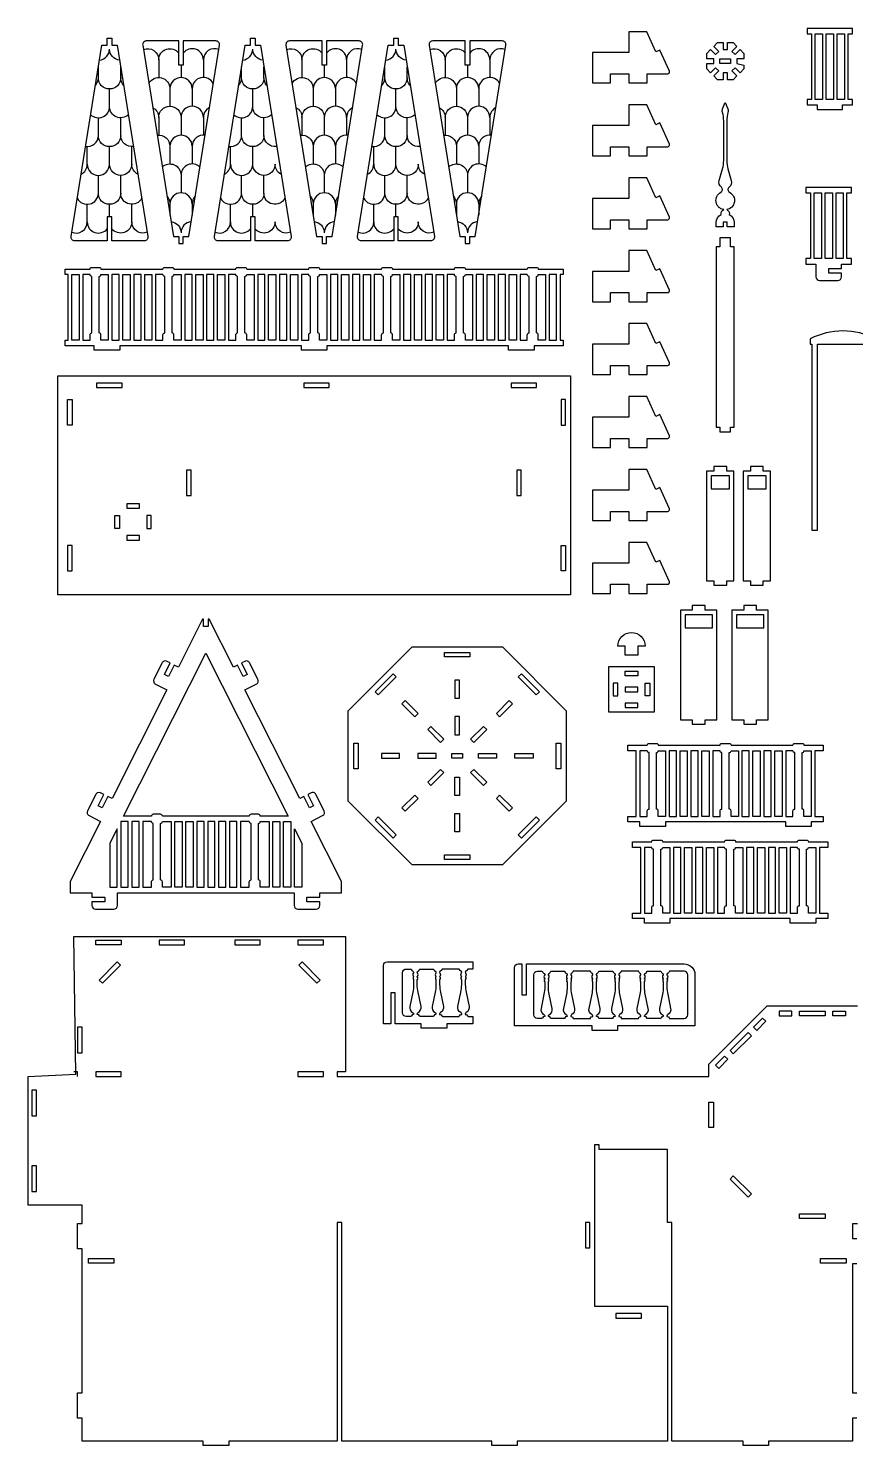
# Model space of a CAD drawing. Extents: x 17 to 190, y -51 to 100.
# Drawn here: x 18.6 to 64, y 22.4 to 100.2 of the extents above; entities that cross this region are included whole.
import ezdxf

# ---------------------------------------------------------------- set-up
doc = ezdxf.new("R2010")
doc.units = 0
doc.header["$MEASUREMENT"] = 0
doc.layers.add('LAYER1', color=18, linetype='CONTINUOUS')

msp = doc.modelspace()

# ---------------------------------------------------------------- linework, layer by layer
at = {"layer": 'LAYER1'}
for points in [[(22.644, 99.263), (22.942, 99.263), (22.942, 99.649), (23.192, 99.649), (23.192, 99.263), (23.491, 99.263), (25.173, 88.769, -0.464243), (24.976, 88.535), (23.192, 88.535), (23.192, 89.858), (22.942, 89.858), (22.942, 88.535), (21.159, 88.535, -0.464243), (20.961, 88.769)], [(30.505, 99.263), (30.804, 99.263), (30.804, 99.649), (31.054, 99.649), (31.054, 99.263), (31.352, 99.263), (33.034, 88.769, -0.464243), (32.837, 88.535), (31.054, 88.535), (31.054, 89.858), (30.804, 89.858), (30.804, 88.535), (29.02, 88.535, -0.464243), (28.823, 88.769)], [(38.366, 99.263), (38.665, 99.263), (38.665, 99.649), (38.915, 99.649), (38.915, 99.263), (39.213, 99.263), (40.896, 88.769, -0.464243), (40.699, 88.535), (38.915, 88.535), (38.915, 89.858), (38.665, 89.858), (38.665, 88.535), (36.881, 88.535, -0.464243), (36.684, 88.769)], [(49.571, 98.86), (49.571, 97.192), (50.571, 97.192), (50.571, 97.692), (51.571, 97.692), (51.571, 97.192), (52.571, 97.192), (52.571, 97.692), (53.705, 97.692, 0.543691), (53.796, 97.833), (53.273, 99.001), (53.045, 98.899), (52.554, 99.994), (51.571, 99.994), (51.571, 98.86)], [(26.57, 88.769), (26.868, 88.769), (26.868, 88.383), (27.118, 88.383), (27.118, 88.769), (27.417, 88.769), (29.099, 99.263, 0.464243), (28.902, 99.497), (27.118, 99.497), (27.118, 98.174), (26.868, 98.174), (26.868, 99.497), (25.085, 99.497, 0.464243), (24.887, 99.263)], [(34.431, 88.769), (34.73, 88.769), (34.73, 88.383), (34.98, 88.383), (34.98, 88.769), (35.278, 88.769), (36.96, 99.263, 0.464243), (36.763, 99.497), (34.98, 99.497), (34.98, 98.174), (34.73, 98.174), (34.73, 99.497), (32.946, 99.497, 0.464243), (32.749, 99.263)], [(42.293, 88.769), (42.591, 88.769), (42.591, 88.383), (42.841, 88.383), (42.841, 88.769), (43.139, 88.769), (44.822, 99.263, 0.464243), (44.625, 99.497), (42.841, 99.497), (42.841, 98.174), (42.591, 98.174), (42.591, 99.497), (40.807, 99.497, 0.464243), (40.61, 99.263)], [(49.571, 94.86), (49.571, 93.192), (50.571, 93.192), (50.571, 93.692), (51.571, 93.692), (51.571, 93.192), (52.571, 93.192), (52.571, 93.692), (53.705, 93.692, 0.543691), (53.796, 93.833), (53.273, 95.001), (53.045, 94.899), (52.554, 95.994), (51.571, 95.994), (51.571, 94.86)], [(57.095, 91.197, -0.718799), (56.941, 90.246, -0.374013), (57.081, 89.98, -0.284044), (57.355, 89.536), (57.355, 89.303), (56.962, 89.303), (56.962, 89.553), (56.755, 89.553), (56.755, 89.303), (56.362, 89.303), (56.362, 89.536, -0.284044), (56.636, 89.98, -0.374013), (56.776, 90.246, -0.718799), (56.621, 91.197, 0.544401), (56.646, 91.474, -0.306065), (56.527, 91.842), (56.711, 92.485, 0.070039), (56.776, 92.942), (56.776, 95.112, 0.071071), (56.709, 95.576, -0.166187), (56.718, 95.772), (56.858, 96.128), (56.999, 95.772, -0.166187), (57.008, 95.576, 0.071071), (56.941, 95.112), (56.941, 92.942, 0.070039), (57.006, 92.485), (57.19, 91.842, -0.306065), (57.071, 91.474, 0.544401)], [(49.571, 90.86), (49.571, 89.192), (50.571, 89.192), (50.571, 89.692), (51.571, 89.692), (51.571, 89.192), (52.571, 89.192), (52.571, 89.692), (53.705, 89.692, 0.543691), (53.796, 89.833), (53.273, 91.001), (53.045, 90.899), (52.554, 91.994), (51.571, 91.994), (51.571, 90.86)], [(61.84, 86.562, 0.414214), (62.04, 86.362), (63.04, 86.362, 0.414214), (63.24, 86.562), (63.24, 86.762), (62.54, 86.762), (62.54, 87.012), (63.24, 87.012), (63.24, 87.262), (63.79, 87.262), (63.79, 87.562), (63.54, 87.562), (63.54, 91.162), (63.79, 91.162), (63.79, 91.462), (61.29, 91.462), (61.29, 91.162), (61.54, 91.162), (61.54, 87.562), (61.29, 87.562), (61.29, 87.262), (61.84, 87.262)], [(49.571, 86.86), (49.571, 85.192), (50.571, 85.192), (50.571, 85.692), (51.571, 85.692), (51.571, 85.192), (52.571, 85.192), (52.571, 85.692), (53.705, 85.692, 0.543691), (53.796, 85.833), (53.273, 87.001), (53.045, 86.899), (52.554, 87.994), (51.571, 87.994), (51.571, 86.86)], [(47.97, 82.779), (46.37, 82.779), (46.37, 82.529), (44.97, 82.529), (44.97, 82.779), (34.998, 82.779), (34.998, 82.529), (33.598, 82.529), (33.598, 82.779), (23.626, 82.779), (23.626, 82.529), (22.226, 82.529), (22.226, 82.779), (20.626, 82.779), (20.626, 83.079), (20.798, 83.079), (20.798, 86.679), (20.626, 86.679), (20.626, 86.979), (21.998, 86.979, -0.414214), (22.098, 87.079), (22.498, 87.079, -0.414214), (22.598, 86.979), (25.998, 86.979, -0.414214), (26.098, 87.079), (26.498, 87.079, -0.414214), (26.598, 86.979), (29.998, 86.979, -0.414214), (30.098, 87.079), (30.498, 87.079, -0.414214), (30.598, 86.979), (33.998, 86.979, -0.414214), (34.098, 87.079), (34.498, 87.079, -0.414214), (34.598, 86.979), (37.998, 86.979, -0.414214), (38.098, 87.079), (38.498, 87.079, -0.414214), (38.598, 86.979), (41.998, 86.979, -0.414214), (42.098, 87.079), (42.498, 87.079, -0.414214), (42.598, 86.979), (45.998, 86.979, -0.414214), (46.098, 87.079), (46.498, 87.079, -0.414214), (46.598, 86.979), (47.97, 86.979), (47.97, 86.679), (47.798, 86.679), (47.798, 83.079), (47.97, 83.079)], [(22.098, 83.479), (22.098, 86.579, -0.414214), (21.998, 86.679), (21.598, 86.679), (21.598, 83.079), (21.998, 83.079), (21.998, 83.379, -0.414214)], [(22.498, 83.479), (22.498, 86.579, 0.414214), (22.598, 86.679), (22.998, 86.679), (22.998, 83.079), (22.598, 83.079), (22.598, 83.379, 0.414214)], [(25.998, 83.079), (25.998, 83.379, -0.414214), (26.098, 83.479), (26.098, 86.579, -0.414214), (25.998, 86.679), (25.598, 86.679), (25.598, 83.079)], [(26.598, 83.079), (26.598, 83.379, 0.414214), (26.498, 83.479), (26.498, 86.579, 0.414214), (26.598, 86.679), (26.998, 86.679), (26.998, 83.079)], [(30.098, 83.479), (30.098, 86.579, -0.414214), (29.998, 86.679), (29.598, 86.679), (29.598, 83.079), (29.998, 83.079), (29.998, 83.379, -0.414214)], [(30.498, 83.479), (30.498, 86.579, 0.414214), (30.598, 86.679), (30.998, 86.679), (30.998, 83.079), (30.598, 83.079), (30.598, 83.379, 0.414214)], [(33.998, 83.079), (33.998, 83.379, -0.414214), (34.098, 83.479), (34.098, 86.579, -0.414214), (33.998, 86.679), (33.598, 86.679), (33.598, 83.079)], [(34.598, 83.079), (34.598, 83.379, 0.414214), (34.498, 83.479), (34.498, 86.579, 0.414214), (34.598, 86.679), (34.998, 86.679), (34.998, 83.079)], [(38.098, 83.479), (38.098, 86.579, -0.414214), (37.998, 86.679), (37.598, 86.679), (37.598, 83.079), (37.998, 83.079), (37.998, 83.379, -0.414214)], [(38.598, 83.079), (38.598, 83.379, 0.414214), (38.498, 83.479), (38.498, 86.579, 0.414214), (38.598, 86.679), (38.998, 86.679), (38.998, 83.079)], [(42.098, 83.479), (42.098, 86.579, -0.414214), (41.998, 86.679), (41.598, 86.679), (41.598, 83.079), (41.998, 83.079), (41.998, 83.379, -0.414214)], [(42.598, 83.079), (42.598, 83.379, 0.414214), (42.498, 83.479), (42.498, 86.579, 0.414214), (42.598, 86.679), (42.998, 86.679), (42.998, 83.079)], [(46.098, 83.479), (46.098, 86.579, -0.414214), (45.998, 86.679), (45.598, 86.679), (45.598, 83.079), (45.998, 83.079), (45.998, 83.379, -0.414214)], [(46.598, 83.079), (46.598, 83.379, 0.414214), (46.498, 83.479), (46.498, 86.579, 0.414214), (46.598, 86.679), (46.998, 86.679), (46.998, 83.079)], [(49.571, 82.86), (49.571, 81.192), (50.571, 81.192), (50.571, 81.692), (51.571, 81.692), (51.571, 81.192), (52.571, 81.192), (52.571, 81.692), (53.705, 81.692, 0.543691), (53.796, 81.833), (53.273, 83.001), (53.045, 82.899), (52.554, 83.994), (51.571, 83.994), (51.571, 82.86)], [(61.919, 72.66), (61.919, 82.86), (64.719, 82.86), (64.719, 72.66), (65.019, 72.66), (65.019, 82.86), (65.119, 82.86), (65.119, 83.16, 0.238913), (61.519, 83.16), (61.519, 82.86), (61.619, 82.86), (61.619, 72.66)], [(49.571, 78.86), (49.571, 77.192), (50.571, 77.192), (50.571, 77.692), (51.571, 77.692), (51.571, 77.192), (52.571, 77.192), (52.571, 77.692), (53.705, 77.692, 0.543691), (53.796, 77.833), (53.273, 79.001), (53.045, 78.899), (52.554, 79.994), (51.571, 79.994), (51.571, 78.86)], [(49.571, 74.86), (49.571, 73.192), (50.571, 73.192), (50.571, 73.692), (51.571, 73.692), (51.571, 73.192), (52.571, 73.192), (52.571, 73.692), (53.705, 73.692, 0.543691), (53.796, 73.833), (53.273, 75.001), (53.045, 74.899), (52.554, 75.994), (51.571, 75.994), (51.571, 74.86)], [(49.571, 70.86), (49.571, 69.192), (50.571, 69.192), (50.571, 69.692), (51.571, 69.692), (51.571, 69.192), (52.571, 69.192), (52.571, 69.692), (53.705, 69.692, 0.543691), (53.796, 69.833), (53.273, 71.001), (53.045, 70.899), (52.554, 71.994), (51.571, 71.994), (51.571, 70.86)], [(34.405, 51.876, 0.414214), (34.605, 52.076), (34.605, 52.276), (33.905, 52.276), (33.905, 52.526), (34.605, 52.526), (34.605, 52.776), (35.805, 52.776), (35.805, 53.38), (34.136, 56.685), (34.761, 57.001, 0.414214), (34.849, 57.269), (34.399, 58.162, 0.414214), (34.13, 58.251), (33.952, 58.16), (34.267, 57.535), (34.044, 57.423), (33.728, 58.048), (33.505, 57.935), (30.494, 63.901), (31.119, 64.216, 0.414214), (31.207, 64.485), (30.756, 65.378, 0.414214), (30.488, 65.466), (30.309, 65.376), (30.625, 64.751), (30.401, 64.638), (30.086, 65.263), (29.863, 65.151), (28.537, 67.776), (28.48, 67.776), (28.48, 67.376), (28.23, 67.376), (28.23, 67.776), (28.172, 67.776), (26.847, 65.151), (26.623, 65.263), (26.308, 64.638), (26.085, 64.751), (26.4, 65.376), (26.222, 65.466, 0.414214), (25.953, 65.378), (25.502, 64.485, 0.414214), (25.591, 64.216), (26.216, 63.901), (23.204, 57.935), (22.981, 58.048), (22.666, 57.423), (22.442, 57.535), (22.758, 58.16), (22.579, 58.251, 0.414214), (22.311, 58.162), (21.86, 57.269, 0.414214), (21.948, 57.001), (22.573, 56.685), (20.905, 53.38), (20.905, 52.776), (22.105, 52.776), (22.105, 52.526), (22.805, 52.526), (22.805, 52.276), (22.105, 52.276), (22.105, 52.076, 0.414214), (22.305, 51.876), (23.305, 51.876, 0.414214), (23.505, 52.076), (23.505, 52.776), (33.205, 52.776), (33.205, 52.076, 0.414214), (33.405, 51.876)], [(52.466, 66.301), (52.066, 66.301), (52.066, 65.801), (51.366, 65.801), (51.366, 66.301), (50.966, 66.301, -0.414214), (51.716, 67.051, -0.414214)], [(31.338, 56.976, 0.414214), (31.238, 57.076), (30.838, 57.076, 0.414214), (30.738, 56.976), (25.971, 56.976, 0.414214), (25.871, 57.076), (25.471, 57.076, 0.414214), (25.371, 56.976), (23.84, 56.976), (28.355, 65.919), (32.869, 56.976)], [(53.579, 56.413), (52.179, 56.413), (52.179, 56.663), (51.517, 56.663), (51.517, 56.963), (51.979, 56.963), (51.979, 60.563), (51.517, 60.563), (51.517, 60.863), (52.579, 60.863, -0.414214), (52.679, 60.963), (53.079, 60.963, -0.414214), (53.179, 60.863), (56.579, 60.863, -0.414214), (56.679, 60.963), (57.079, 60.963, -0.414214), (57.179, 60.863), (60.579, 60.863, -0.414214), (60.679, 60.963), (61.079, 60.963, -0.414214), (61.179, 60.863), (62.24, 60.863), (62.24, 60.563), (61.779, 60.563), (61.779, 56.963), (62.24, 56.963), (62.24, 56.663), (61.579, 56.663), (61.579, 56.413), (60.179, 56.413), (60.179, 56.663), (53.579, 56.663)], [(52.679, 57.363), (52.679, 60.463, -0.414214), (52.579, 60.563), (52.179, 60.563), (52.179, 56.963), (52.579, 56.963), (52.579, 57.263, -0.414214)], [(53.079, 57.363), (53.079, 60.463, 0.414214), (53.179, 60.563), (53.579, 60.563), (53.579, 56.963), (53.179, 56.963), (53.179, 57.263, 0.414214)], [(56.579, 56.963), (56.579, 57.263, -0.414214), (56.679, 57.363), (56.679, 60.463, -0.414214), (56.579, 60.563), (56.179, 60.563), (56.179, 56.963)], [(57.179, 56.963), (57.179, 57.263, 0.414214), (57.079, 57.363), (57.079, 60.463, 0.414214), (57.179, 60.563), (57.579, 60.563), (57.579, 56.963)], [(60.679, 57.363), (60.679, 60.463, -0.414214), (60.579, 60.563), (60.179, 60.563), (60.179, 56.963), (60.579, 56.963), (60.579, 57.263, -0.414214)], [(61.179, 56.963), (61.179, 57.263, 0.414214), (61.079, 57.363), (61.079, 60.463, 0.414214), (61.179, 60.563), (61.579, 60.563), (61.579, 56.963)], [(24.887, 53.076), (25.371, 53.076), (25.371, 53.376, -0.414214), (25.471, 53.476), (25.471, 56.576, -0.414214), (25.371, 56.676), (24.887, 56.676)], [(26.455, 53.076), (25.971, 53.076), (25.971, 53.376, 0.414214), (25.871, 53.476), (25.871, 56.576, 0.414214), (25.971, 56.676), (26.455, 56.676)], [(30.255, 53.076), (30.738, 53.076), (30.738, 53.376, -0.414214), (30.838, 53.476), (30.838, 56.576, -0.414214), (30.738, 56.676), (30.255, 56.676)], [(31.822, 53.076), (31.338, 53.076), (31.338, 53.376, 0.414214), (31.238, 53.476), (31.238, 56.576, 0.414214), (31.338, 56.676), (31.822, 56.676)], [(53.827, 51.109), (52.427, 51.109), (52.427, 51.359), (51.765, 51.359), (51.765, 51.659), (52.227, 51.659), (52.227, 55.259), (51.765, 55.259), (51.765, 55.559), (52.827, 55.559, -0.414214), (52.927, 55.659), (53.327, 55.659, -0.414214), (53.427, 55.559), (56.827, 55.559, -0.414214), (56.927, 55.659), (57.327, 55.659, -0.414214), (57.427, 55.559), (60.827, 55.559, -0.414214), (60.927, 55.659), (61.327, 55.659, -0.414214), (61.427, 55.559), (62.488, 55.559), (62.488, 55.259), (62.027, 55.259), (62.027, 51.659), (62.488, 51.659), (62.488, 51.359), (61.827, 51.359), (61.827, 51.109), (60.427, 51.109), (60.427, 51.359), (53.827, 51.359)], [(52.927, 52.059), (52.927, 55.159, -0.414214), (52.827, 55.259), (52.427, 55.259), (52.427, 51.659), (52.827, 51.659), (52.827, 51.959, -0.414214)], [(53.327, 52.059), (53.327, 55.159, 0.414214), (53.427, 55.259), (53.827, 55.259), (53.827, 51.659), (53.427, 51.659), (53.427, 51.959, 0.414214)], [(56.827, 51.659), (56.827, 51.959, -0.414214), (56.927, 52.059), (56.927, 55.159, -0.414214), (56.827, 55.259), (56.427, 55.259), (56.427, 51.659)], [(57.427, 51.659), (57.427, 51.959, 0.414214), (57.327, 52.059), (57.327, 55.159, 0.414214), (57.427, 55.259), (57.827, 55.259), (57.827, 51.659)], [(60.927, 52.059), (60.927, 55.159, -0.414214), (60.827, 55.259), (60.427, 55.259), (60.427, 51.659), (60.827, 51.659), (60.827, 51.959, -0.414214)], [(61.427, 51.659), (61.427, 51.959, 0.414214), (61.327, 52.059), (61.327, 55.159, 0.414214), (61.427, 55.259), (61.827, 55.259), (61.827, 51.659)], [(43.002, 45.588), (41.577, 45.588), (41.577, 45.338), (40.177, 45.338), (40.177, 45.588), (38.752, 45.588), (38.752, 47.288), (38.502, 47.288), (38.502, 45.588), (38.102, 45.588), (38.102, 48.788, -0.414214), (38.302, 48.988), (38.502, 48.988), (38.752, 48.988), (43.002, 48.988), (43.002, 48.588), (42.755, 48.588, 0.352171), (42.716, 48.556, -0.244569), (42.656, 48.486, 0.294683), (42.595, 48.396, 0.187098), (42.6, 48.383, -0.375636), (42.598, 48.171, 0.584261), (42.604, 48.154, -0.594353), (42.616, 48.118, 0.39765), (42.616, 48.104, -0.39765), (42.616, 48.074, 0.39765), (42.616, 48.06, -0.600564), (42.603, 48.023, 0.366837), (42.595, 48.013), (42.595, 47.727, 0.051698), (42.637, 47.317), (42.8, 46.539, -0.328849), (42.646, 46.202, 0.272519), (42.595, 46.115), (42.595, 46.098), (42.618, 46.098, -0.352171), (42.716, 46.019, 0.352171), (42.755, 45.988), (43.002, 45.988)], [(39.705, 46.202, -0.272519), (39.757, 46.115), (39.757, 46.098), (39.734, 46.098, 0.352171), (39.636, 46.019, -0.352171), (39.597, 45.988), (39.352, 45.988, -0.414214), (39.152, 46.188), (39.152, 48.388, -0.414214), (39.352, 48.588), (39.597, 48.588, -0.352171), (39.636, 48.556, 0.244569), (39.695, 48.486, -0.294683), (39.757, 48.396, -0.187098), (39.752, 48.383, 0.375636), (39.754, 48.171, -0.584261), (39.748, 48.154, 0.594353), (39.736, 48.118, -0.39765), (39.736, 48.104, 0.39765), (39.736, 48.074, -0.39765), (39.736, 48.06, 0.600564), (39.749, 48.023, -0.366837), (39.757, 48.013), (39.757, 47.727, -0.051698), (39.714, 47.317), (39.551, 46.539, 0.328849)], [(40.471, 48.588), (40.825, 48.588, -0.352171), (40.864, 48.556, 0.244569), (40.924, 48.486, -0.294683), (40.985, 48.396, -0.187098), (40.98, 48.383, 0.375636), (40.982, 48.171, -0.584261), (40.976, 48.154, 0.594353), (40.964, 48.118, -0.39765), (40.964, 48.104, 0.39765), (40.964, 48.074, -0.39765), (40.964, 48.06, 0.600564), (40.977, 48.023, -0.366837), (40.985, 48.013), (40.985, 47.727, -0.051698), (40.943, 47.317), (40.78, 46.539, 0.328849), (40.934, 46.202, -0.272519), (40.985, 46.115), (40.985, 46.098), (40.962, 46.098, 0.352171), (40.864, 46.019, -0.352171), (40.825, 45.988), (40.471, 45.988), (40.117, 45.988, -0.352171), (40.078, 46.019, 0.352171), (39.98, 46.098), (39.957, 46.098), (39.957, 46.115, -0.272519), (40.008, 46.202, 0.328849), (40.163, 46.539), (39.999, 47.317, -0.051698), (39.957, 47.727), (39.957, 48.013, -0.366837), (39.965, 48.023, 0.600564), (39.978, 48.06, -0.39765), (39.978, 48.074, 0.39765), (39.978, 48.104, -0.39765), (39.978, 48.118, 0.594353), (39.966, 48.154, -0.584261), (39.96, 48.171, 0.375636), (39.962, 48.383, -0.187098), (39.957, 48.396, -0.294683), (40.018, 48.486, 0.244569), (40.078, 48.556, -0.352171), (40.117, 48.588)], [(41.79, 45.988), (42.235, 45.988, 0.352171), (42.274, 46.019, -0.352171), (42.372, 46.098), (42.395, 46.098), (42.395, 46.115, 0.272519), (42.343, 46.202, -0.328849), (42.189, 46.539), (42.352, 47.317, 0.051698), (42.395, 47.727), (42.395, 48.013, 0.366837), (42.386, 48.023, -0.600564), (42.374, 48.06, 0.39765), (42.374, 48.074, -0.39765), (42.374, 48.104, 0.39765), (42.374, 48.118, -0.594353), (42.386, 48.154, 0.584261), (42.392, 48.171, -0.375636), (42.39, 48.383, 0.187098), (42.395, 48.396, 0.294683), (42.333, 48.486, -0.244569), (42.274, 48.556, 0.352171), (42.235, 48.588), (41.79, 48.588), (41.345, 48.588, 0.352171), (41.306, 48.556, -0.244569), (41.247, 48.486, 0.294683), (41.185, 48.396, 0.187098), (41.19, 48.383, -0.375636), (41.188, 48.171, 0.584261), (41.194, 48.154, -0.594353), (41.206, 48.118, 0.39765), (41.206, 48.104, -0.39765), (41.206, 48.074, 0.39765), (41.206, 48.06, -0.600564), (41.194, 48.023, 0.366837), (41.185, 48.013), (41.185, 47.727, 0.051698), (41.228, 47.317), (41.391, 46.539, -0.328849), (41.237, 46.202, 0.272519), (41.185, 46.115), (41.185, 46.098), (41.208, 46.098, -0.352171), (41.306, 46.019, 0.352171), (41.345, 45.988)], [(45.5, 48.871), (45.7, 48.871), (45.7, 47.171), (45.95, 47.171), (45.95, 48.871), (54.6, 48.871, -0.414214), (55.2, 48.271), (55.2, 45.471), (50.95, 45.471), (50.95, 45.221), (49.55, 45.221), (49.55, 45.471), (45.3, 45.471), (45.3, 48.671, -0.414214)], [(46.903, 46.086, -0.272519), (46.954, 45.998), (46.954, 45.981), (46.931, 45.981, 0.352171), (46.834, 45.903, -0.352171), (46.795, 45.871), (46.55, 45.871, -0.414214), (46.35, 46.071), (46.35, 48.271, -0.414214), (46.55, 48.471), (46.795, 48.471, -0.352171), (46.834, 48.44, 0.244569), (46.893, 48.369, -0.294683), (46.954, 48.28, -0.187098), (46.95, 48.266, 0.375636), (46.951, 48.054, -0.584261), (46.946, 48.038, 0.594353), (46.934, 48.001, -0.39765), (46.934, 47.987, 0.39765), (46.934, 47.957, -0.39765), (46.934, 47.944, 0.600564), (46.946, 47.907, -0.366837), (46.954, 47.897), (46.954, 47.611, -0.051698), (46.912, 47.201), (46.749, 46.423, 0.328849)], [(47.669, 48.471), (48.023, 48.471, -0.352171), (48.062, 48.44, 0.244569), (48.121, 48.369, -0.294683), (48.183, 48.28, -0.187098), (48.178, 48.266, 0.375636), (48.18, 48.054, -0.584261), (48.174, 48.038, 0.594353), (48.162, 48.001, -0.39765), (48.162, 47.987, 0.39765), (48.162, 47.957, -0.39765), (48.162, 47.944, 0.600564), (48.174, 47.907, -0.366837), (48.183, 47.897), (48.183, 47.611, -0.051698), (48.14, 47.201), (47.977, 46.423, 0.328849), (48.131, 46.086, -0.272519), (48.183, 45.998), (48.183, 45.981), (48.16, 45.981, 0.352171), (48.062, 45.903, -0.352171), (48.023, 45.871), (47.669, 45.871), (47.314, 45.871, -0.352171), (47.275, 45.903, 0.352171), (47.177, 45.981), (47.154, 45.981), (47.154, 45.998, -0.272519), (47.206, 46.086, 0.328849), (47.36, 46.423), (47.197, 47.201, -0.051698), (47.154, 47.611), (47.154, 47.897, -0.366837), (47.163, 47.907, 0.600564), (47.175, 47.944, -0.39765), (47.175, 47.957, 0.39765), (47.175, 47.987, -0.39765), (47.175, 48.001, 0.594353), (47.163, 48.038, -0.584261), (47.157, 48.054, 0.375636), (47.159, 48.266, -0.187098), (47.154, 48.28, -0.294683), (47.216, 48.369, 0.244569), (47.275, 48.44, -0.352171), (47.314, 48.471)], [(48.987, 45.871), (49.433, 45.871, 0.352171), (49.472, 45.903, -0.352171), (49.569, 45.981), (49.592, 45.981), (49.592, 45.998, 0.272519), (49.541, 46.086, -0.328849), (49.387, 46.423), (49.55, 47.201, 0.051698), (49.592, 47.611), (49.592, 47.897, 0.366837), (49.584, 47.907, -0.600564), (49.572, 47.944, 0.39765), (49.572, 47.957, -0.39765), (49.572, 47.987, 0.39765), (49.572, 48.001, -0.594353), (49.584, 48.038, 0.584261), (49.589, 48.054, -0.375636), (49.587, 48.266, 0.187098), (49.592, 48.28, 0.294683), (49.531, 48.369, -0.244569), (49.472, 48.44, 0.352171), (49.433, 48.471), (48.987, 48.471), (48.542, 48.471, 0.352171), (48.503, 48.44, -0.244569), (48.444, 48.369, 0.294683), (48.383, 48.28, 0.187098), (48.387, 48.266, -0.375636), (48.386, 48.054, 0.584261), (48.391, 48.038, -0.594353), (48.403, 48.001, 0.39765), (48.403, 47.987, -0.39765), (48.403, 47.957, 0.39765), (48.403, 47.944, -0.600564), (48.391, 47.907, 0.366837), (48.383, 47.897), (48.383, 47.611, 0.051698), (48.425, 47.201), (48.588, 46.423, -0.328849), (48.434, 46.086, 0.272519), (48.383, 45.998), (48.383, 45.981), (48.406, 45.981, -0.352171), (48.503, 45.903, 0.352171), (48.542, 45.871)], [(50.306, 48.471), (50.661, 48.471, -0.352171), (50.7, 48.44, 0.244569), (50.759, 48.369, -0.294683), (50.82, 48.28, -0.187098), (50.816, 48.266, 0.375636), (50.817, 48.054, -0.584261), (50.812, 48.038, 0.594353), (50.8, 48.001, -0.39765), (50.8, 47.987, 0.39765), (50.8, 47.957, -0.39765), (50.8, 47.944, 0.600564), (50.812, 47.907, -0.366837), (50.821, 47.897), (50.821, 47.611, -0.051698), (50.778, 47.201), (50.615, 46.423, 0.328849), (50.769, 46.086, -0.272519), (50.821, 45.998), (50.821, 45.981), (50.797, 45.981, 0.352171), (50.7, 45.903, -0.352171), (50.661, 45.871), (50.306, 45.871), (49.952, 45.871, -0.352171), (49.913, 45.903, 0.352171), (49.815, 45.981), (49.792, 45.981), (49.792, 45.998, -0.272519), (49.844, 46.086, 0.328849), (49.998, 46.423), (49.835, 47.201, -0.051698), (49.792, 47.611), (49.792, 47.897, -0.366837), (49.801, 47.907, 0.600564), (49.813, 47.944, -0.39765), (49.813, 47.957, 0.39765), (49.813, 47.987, -0.39765), (49.813, 48.001, 0.594353), (49.801, 48.038, -0.584261), (49.795, 48.054, 0.375636), (49.797, 48.266, -0.187098), (49.792, 48.28, -0.294683), (49.854, 48.369, 0.244569), (49.913, 48.44, -0.352171), (49.952, 48.471)], [(51.625, 45.871), (52.07, 45.871, 0.352171), (52.109, 45.903, -0.352171), (52.207, 45.981), (52.23, 45.981), (52.23, 45.998, 0.272519), (52.179, 46.086, -0.328849), (52.025, 46.423), (52.188, 47.201, 0.051698), (52.23, 47.611), (52.23, 47.897, 0.366837), (52.222, 47.907, -0.600564), (52.209, 47.944, 0.39765), (52.209, 47.957, -0.39765), (52.209, 47.987, 0.39765), (52.209, 48.001, -0.594353), (52.221, 48.038, 0.584261), (52.227, 48.054, -0.375636), (52.225, 48.266, 0.187098), (52.23, 48.28, 0.294683), (52.169, 48.369, -0.244569), (52.109, 48.44, 0.352171), (52.07, 48.471), (51.625, 48.471), (51.18, 48.471, 0.352171), (51.141, 48.44, -0.244569), (51.082, 48.369, 0.294683), (51.021, 48.28, 0.187098), (51.025, 48.266, -0.375636), (51.024, 48.054, 0.584261), (51.029, 48.038, -0.594353), (51.041, 48.001, 0.39765), (51.041, 47.987, -0.39765), (51.041, 47.957, 0.39765), (51.041, 47.944, -0.600564), (51.029, 47.907, 0.366837), (51.021, 47.897), (51.021, 47.611, 0.051698), (51.063, 47.201), (51.226, 46.423, -0.328849), (51.072, 46.086, 0.272519), (51.021, 45.998), (51.021, 45.981), (51.044, 45.981, -0.352171), (51.141, 45.903, 0.352171), (51.18, 45.871)], [(52.944, 48.471), (53.299, 48.471, -0.352171), (53.338, 48.44, 0.244569), (53.397, 48.369, -0.294683), (53.458, 48.28, -0.187098), (53.454, 48.266, 0.375636), (53.455, 48.054, -0.584261), (53.45, 48.038, 0.594353), (53.438, 48.001, -0.39765), (53.438, 47.987, 0.39765), (53.438, 47.957, -0.39765), (53.438, 47.944, 0.600564), (53.45, 47.907, -0.366837), (53.458, 47.897), (53.458, 47.611, -0.051698), (53.416, 47.201), (53.253, 46.423, 0.328849), (53.407, 46.086, -0.272519), (53.458, 45.998), (53.458, 45.981), (53.435, 45.981, 0.352171), (53.338, 45.903, -0.352171), (53.299, 45.871), (52.944, 45.871), (52.59, 45.871, -0.352171), (52.551, 45.903, 0.352171), (52.453, 45.981), (52.43, 45.981), (52.43, 45.998, -0.272519), (52.482, 46.086, 0.328849), (52.636, 46.423), (52.473, 47.201, -0.051698), (52.43, 47.611), (52.43, 47.897, -0.366837), (52.439, 47.907, 0.600564), (52.451, 47.944, -0.39765), (52.451, 47.957, 0.39765), (52.451, 47.987, -0.39765), (52.451, 48.001, 0.594353), (52.439, 48.038, -0.584261), (52.433, 48.054, 0.375636), (52.435, 48.266, -0.187098), (52.43, 48.28, -0.294683), (52.492, 48.369, 0.244569), (52.551, 48.44, -0.352171), (52.59, 48.471)], [(54.8, 46.071), (54.8, 48.271, 0.414214), (54.6, 48.471), (53.818, 48.471, 0.352171), (53.779, 48.44, -0.244569), (53.72, 48.369, 0.294683), (53.658, 48.28, 0.187098), (53.663, 48.266, -0.375636), (53.662, 48.054, 0.584261), (53.667, 48.038, -0.594353), (53.679, 48.001, 0.39765), (53.679, 47.987, -0.39765), (53.679, 47.957, 0.39765), (53.679, 47.944, -0.600564), (53.667, 47.907, 0.366837), (53.658, 47.897), (53.658, 47.611, 0.051698), (53.701, 47.201), (53.864, 46.423, -0.328849), (53.71, 46.086, 0.272519), (53.658, 45.998), (53.658, 45.981), (53.681, 45.981, -0.352171), (53.779, 45.903, 0.352171), (53.818, 45.871), (54.6, 45.871, 0.414214)]]:
    msp.add_lwpolyline(points, format="xyb", close=True, dxfattribs=at)
for points in [[(63.301, 95.989), (63.851, 95.989), (63.851, 96.289), (63.601, 96.289), (63.601, 99.889), (63.851, 99.889), (63.851, 100.189), (61.351, 100.189), (61.351, 99.889), (61.601, 99.889), (61.601, 96.289), (61.351, 96.289), (61.351, 95.989), (61.901, 95.989), (61.901, 95.739), (63.301, 95.739)], [(61.801, 96.289), (61.801, 99.889), (62.201, 99.889), (62.201, 96.289)], [(62.401, 96.289), (62.401, 99.889), (62.801, 99.889), (62.801, 96.289)], [(63.001, 96.289), (63.001, 99.889), (63.401, 99.889), (63.401, 96.289)], [(57.887, 98.162), (57.887, 97.965), (57.676, 97.754), (57.403, 98.027), (57.226, 97.851), (57.499, 97.578), (57.288, 97.367), (56.99, 97.367), (56.99, 97.753), (56.74, 97.753), (56.74, 97.367), (56.442, 97.367), (56.231, 97.578), (56.504, 97.851), (56.327, 98.027), (56.054, 97.754), (55.843, 97.965), (55.843, 98.264), (56.229, 98.264), (56.229, 98.514), (55.843, 98.514), (55.843, 98.812), (56.054, 99.023), (56.327, 98.75), (56.504, 98.927), (56.231, 99.2), (56.442, 99.411), (56.74, 99.411), (56.74, 99.025), (56.99, 99.025), (56.99, 99.411), (57.288, 99.411), (57.499, 99.2), (57.226, 98.927), (57.403, 98.75), (57.676, 99.023), (57.887, 98.812), (57.887, 98.514), (57.501, 98.514), (57.501, 98.264)], [(56.562, 98.264), (56.562, 98.514), (57.155, 98.514), (57.155, 98.264)], [(61.74, 87.562), (61.74, 91.162), (62.14, 91.162), (62.14, 87.562)], [(62.34, 87.562), (62.34, 91.162), (62.74, 91.162), (62.74, 87.562)], [(62.94, 87.562), (62.94, 91.162), (63.34, 91.162), (63.34, 87.562)], [(57.155, 88.196), (57.155, 88.696), (56.562, 88.696), (56.562, 88.196), (56.362, 88.196), (56.362, 78.303), (56.562, 78.303), (56.562, 78.053), (57.155, 78.053), (57.155, 78.303), (57.355, 78.303), (57.355, 88.196)], [(20.998, 83.079), (20.998, 86.679), (21.398, 86.679), (21.398, 83.079)], [(23.598, 83.079), (23.598, 86.679), (23.198, 86.679), (23.198, 83.079)], [(24.198, 86.679), (24.198, 83.079), (23.798, 83.079), (23.798, 86.679)], [(24.798, 83.079), (24.798, 86.679), (24.398, 86.679), (24.398, 83.079)], [(25.398, 86.679), (25.398, 83.079), (24.998, 83.079), (24.998, 86.679)], [(27.198, 86.679), (27.198, 83.079), (27.598, 83.079), (27.598, 86.679)], [(27.798, 83.079), (27.798, 86.679), (28.198, 86.679), (28.198, 83.079)], [(28.398, 86.679), (28.398, 83.079), (28.798, 83.079), (28.798, 86.679)], [(28.998, 83.079), (28.998, 86.679), (29.398, 86.679), (29.398, 83.079)], [(31.598, 83.079), (31.598, 86.679), (31.198, 86.679), (31.198, 83.079)], [(32.198, 86.679), (32.198, 83.079), (31.798, 83.079), (31.798, 86.679)], [(32.798, 83.079), (32.798, 86.679), (32.398, 86.679), (32.398, 83.079)], [(33.398, 86.679), (33.398, 83.079), (32.998, 83.079), (32.998, 86.679)], [(35.198, 86.679), (35.198, 83.079), (35.598, 83.079), (35.598, 86.679)], [(35.798, 83.079), (35.798, 86.679), (36.198, 86.679), (36.198, 83.079)], [(36.398, 86.679), (36.398, 83.079), (36.798, 83.079), (36.798, 86.679)], [(36.998, 83.079), (36.998, 86.679), (37.398, 86.679), (37.398, 83.079)], [(39.198, 86.679), (39.198, 83.079), (39.598, 83.079), (39.598, 86.679)], [(39.798, 83.079), (39.798, 86.679), (40.198, 86.679), (40.198, 83.079)], [(40.398, 86.679), (40.398, 83.079), (40.798, 83.079), (40.798, 86.679)], [(40.998, 83.079), (40.998, 86.679), (41.398, 86.679), (41.398, 83.079)], [(43.198, 86.679), (43.198, 83.079), (43.598, 83.079), (43.598, 86.679)], [(43.798, 83.079), (43.798, 86.679), (44.198, 86.679), (44.198, 83.079)], [(44.398, 86.679), (44.398, 83.079), (44.798, 83.079), (44.798, 86.679)], [(44.998, 83.079), (44.998, 86.679), (45.398, 86.679), (45.398, 83.079)], [(47.598, 83.079), (47.598, 86.679), (47.198, 86.679), (47.198, 83.079)], [(20.235, 81.133), (48.376, 81.133), (48.376, 69.11), (20.235, 69.11)], [(22.359, 80.483), (23.759, 80.483), (23.759, 80.733), (22.359, 80.733)], [(33.73, 80.483), (35.13, 80.483), (35.13, 80.733), (33.73, 80.733)], [(45.102, 80.483), (46.502, 80.483), (46.502, 80.733), (45.102, 80.733)], [(20.759, 78.422), (20.759, 79.822), (21.009, 79.822), (21.009, 78.422)], [(48.102, 78.422), (48.102, 79.822), (47.852, 79.822), (47.852, 78.422)], [(27.541, 74.56), (27.541, 75.96), (27.291, 75.96), (27.291, 74.56)], [(45.666, 74.56), (45.666, 75.96), (45.416, 75.96), (45.416, 74.56)], [(55.839, 75.899), (55.839, 69.888), (56.239, 69.888), (56.239, 69.638), (56.939, 69.638), (56.939, 69.888), (57.339, 69.888), (57.339, 75.899), (56.939, 75.899), (56.939, 76.149), (56.239, 76.149), (56.239, 75.899)], [(56.089, 75.649), (56.089, 74.924), (57.089, 74.924), (57.089, 75.649)], [(57.849, 75.899), (57.849, 69.888), (58.249, 69.888), (58.249, 69.638), (58.949, 69.638), (58.949, 69.888), (59.349, 69.888), (59.349, 75.899), (58.949, 75.899), (58.949, 76.149), (58.249, 76.149), (58.249, 75.899)], [(58.099, 75.649), (58.099, 74.924), (59.099, 74.924), (59.099, 75.649)], [(24.009, 73.86), (24.709, 73.86), (24.709, 74.11), (24.009, 74.11)], [(23.359, 72.76), (23.359, 73.46), (23.609, 73.46), (23.609, 72.76)], [(25.359, 72.76), (25.359, 73.46), (25.109, 73.46), (25.109, 72.76)], [(24.009, 72.11), (24.709, 72.11), (24.709, 72.36), (24.009, 72.36)], [(20.759, 71.822), (20.759, 70.422), (21.009, 70.422), (21.009, 71.822)], [(48.102, 71.822), (48.102, 70.422), (47.852, 70.422), (47.852, 71.822)], [(54.403, 68.272), (54.403, 62.262), (55.053, 62.262), (55.053, 62.012), (55.753, 62.012), (55.753, 62.262), (56.403, 62.262), (56.403, 68.272), (55.753, 68.272), (55.753, 68.522), (55.053, 68.522), (55.053, 68.272)], [(57.223, 68.272), (57.223, 62.262), (57.873, 62.262), (57.873, 62.012), (58.573, 62.012), (58.573, 62.262), (59.223, 62.262), (59.223, 68.272), (58.573, 68.272), (58.573, 68.522), (57.873, 68.522), (57.873, 68.272)], [(54.653, 68.022), (54.653, 67.297), (55.303, 67.297), (55.503, 67.297), (56.153, 67.297), (56.153, 68.022), (55.503, 68.022), (55.303, 68.022)], [(57.473, 68.022), (57.473, 67.297), (58.123, 67.297), (58.323, 67.297), (58.973, 67.297), (58.973, 68.022), (58.323, 68.022), (58.123, 68.022)], [(44.627, 54.298), (39.674, 54.298), (36.171, 57.801), (36.171, 62.754), (39.674, 66.257), (44.627, 66.257), (48.13, 62.754), (48.13, 57.801)], [(41.451, 65.707), (41.451, 65.957), (42.851, 65.957), (42.851, 65.707)], [(38.806, 64.612), (38.63, 64.788), (37.64, 63.798), (37.816, 63.622)], [(46.485, 63.622), (46.662, 63.798), (45.672, 64.788), (45.495, 64.612)], [(51.366, 65.175), (52.966, 65.175), (52.966, 62.675), (50.466, 62.675), (50.466, 65.175)], [(51.366, 64.925), (52.066, 64.925), (52.066, 64.675), (51.366, 64.675)], [(42.026, 63.442), (42.276, 63.442), (42.276, 64.442), (42.026, 64.442)], [(50.716, 63.575), (50.966, 63.575), (50.966, 64.275), (50.716, 64.275)], [(51.366, 63.8), (52.066, 63.8), (52.066, 64.05), (51.366, 64.05)], [(52.466, 64.275), (52.716, 64.275), (52.716, 63.575), (52.466, 63.575)], [(39.825, 62.427), (40.001, 62.603), (39.294, 63.311), (39.117, 63.134)], [(44.477, 62.427), (44.3, 62.603), (45.007, 63.311), (45.184, 63.134)], [(52.066, 63.175), (51.366, 63.175), (51.366, 62.925), (52.066, 62.925)], [(42.026, 61.442), (42.276, 61.442), (42.276, 62.442), (42.026, 62.442)], [(41.239, 61.012), (41.416, 61.189), (40.708, 61.896), (40.532, 61.72)], [(43.063, 61.012), (42.886, 61.189), (43.593, 61.896), (43.77, 61.72)], [(36.721, 59.577), (36.471, 59.577), (36.471, 60.977), (36.721, 60.977)], [(47.58, 60.977), (47.83, 60.977), (47.83, 59.577), (47.58, 59.577)], [(38.986, 60.152), (38.986, 60.402), (37.986, 60.402), (37.986, 60.152)], [(40.986, 60.152), (40.986, 60.402), (39.986, 60.402), (39.986, 60.152)], [(41.854, 60.152), (41.854, 60.402), (42.448, 60.402), (42.448, 60.152)], [(43.315, 60.152), (43.315, 60.402), (44.315, 60.402), (44.315, 60.152)], [(45.315, 60.152), (45.315, 60.402), (46.315, 60.402), (46.315, 60.152)], [(54.179, 56.963), (54.179, 60.563), (53.779, 60.563), (53.779, 56.963)], [(54.779, 60.563), (54.779, 56.963), (54.379, 56.963), (54.379, 60.563)], [(55.379, 56.963), (55.379, 60.563), (54.979, 60.563), (54.979, 56.963)], [(55.979, 60.563), (55.979, 56.963), (55.579, 56.963), (55.579, 60.563)], [(57.779, 60.563), (57.779, 56.963), (58.179, 56.963), (58.179, 60.563)], [(58.379, 56.963), (58.379, 60.563), (58.779, 60.563), (58.779, 56.963)], [(58.979, 60.563), (58.979, 56.963), (59.379, 56.963), (59.379, 60.563)], [(59.579, 56.963), (59.579, 60.563), (59.979, 60.563), (59.979, 56.963)], [(41.416, 59.365), (41.239, 59.542), (40.532, 58.835), (40.708, 58.658)], [(42.026, 59.113), (42.276, 59.113), (42.276, 58.113), (42.026, 58.113)], [(42.886, 59.365), (43.063, 59.542), (43.77, 58.835), (43.593, 58.658)], [(40.001, 57.951), (39.825, 58.128), (39.117, 57.421), (39.294, 57.244)], [(44.3, 57.951), (44.477, 58.128), (45.184, 57.421), (45.007, 57.244)], [(37.816, 56.933), (37.64, 56.756), (38.63, 55.766), (38.806, 55.943)], [(42.026, 57.113), (42.276, 57.113), (42.276, 56.113), (42.026, 56.113)], [(46.485, 56.933), (45.495, 55.943), (45.672, 55.766), (46.662, 56.756)], [(23.087, 55.484), (23.087, 53.076), (23.487, 53.076), (23.487, 56.277)], [(24.087, 56.676), (23.687, 56.676), (23.687, 53.076), (24.087, 53.076)], [(24.687, 56.676), (24.287, 56.676), (24.287, 53.076), (24.687, 53.076)], [(26.655, 53.076), (26.655, 56.676), (27.055, 56.676), (27.055, 53.076)], [(27.255, 56.676), (27.655, 56.676), (27.655, 53.076), (27.255, 53.076)], [(28.255, 53.076), (28.255, 56.676), (27.855, 56.676), (27.855, 53.076)], [(28.455, 56.676), (28.455, 53.076), (28.855, 53.076), (28.855, 56.676)], [(29.455, 56.676), (29.055, 56.676), (29.055, 53.076), (29.455, 53.076)], [(30.055, 56.676), (29.655, 56.676), (29.655, 53.076), (30.055, 53.076)], [(32.022, 56.676), (32.422, 56.676), (32.422, 53.076), (32.022, 53.076)], [(32.622, 56.676), (33.022, 56.676), (33.022, 53.076), (32.622, 53.076)], [(33.622, 55.484), (33.622, 53.076), (33.222, 53.076), (33.222, 56.277)], [(54.427, 51.659), (54.427, 55.259), (54.027, 55.259), (54.027, 51.659)], [(55.027, 55.259), (55.027, 51.659), (54.627, 51.659), (54.627, 55.259)], [(55.627, 51.659), (55.627, 55.259), (55.227, 55.259), (55.227, 51.659)], [(56.227, 55.259), (56.227, 51.659), (55.827, 51.659), (55.827, 55.259)], [(58.027, 55.259), (58.027, 51.659), (58.427, 51.659), (58.427, 55.259)], [(58.627, 51.659), (58.627, 55.259), (59.027, 55.259), (59.027, 51.659)], [(59.227, 55.259), (59.227, 51.659), (59.627, 51.659), (59.627, 55.259)], [(59.827, 51.659), (59.827, 55.259), (60.227, 55.259), (60.227, 51.659)], [(42.851, 54.848), (42.851, 54.598), (41.451, 54.598), (41.451, 54.848)], [(23.711, 49.914), (22.311, 49.914), (22.311, 50.164), (23.711, 50.164)], [(25.783, 49.914), (27.183, 49.914), (27.183, 50.164), (25.783, 50.164)], [(29.939, 49.914), (31.339, 49.914), (31.339, 50.164), (29.939, 50.164)], [(33.411, 49.914), (34.811, 49.914), (34.811, 50.164), (33.411, 50.164)], [(22.5, 47.985), (22.677, 47.808), (23.667, 48.798), (23.49, 48.975)], [(33.632, 48.975), (34.622, 47.985), (34.445, 47.808), (33.455, 48.798)], [(58.911, 45.896), (59.088, 45.719), (58.593, 45.224), (58.416, 45.401)], [(59.813, 46.269), (59.813, 46.019), (60.513, 46.019), (60.513, 46.269)], [(60.937, 46.019), (60.937, 46.269), (62.337, 46.269), (62.337, 46.019)], [(63.462, 46.269), (63.462, 46.019), (62.762, 46.019), (62.762, 46.269)], [(21.561, 45.392), (21.311, 45.392), (21.311, 43.992), (21.561, 43.992)], [(58.293, 44.924), (58.116, 45.1), (57.126, 44.111), (57.303, 43.934)], [(56.331, 43.315), (56.508, 43.139), (57.003, 43.634), (56.826, 43.81)], [(22.311, 42.692), (23.711, 42.692), (23.711, 42.942), (22.311, 42.942)], [(33.411, 42.692), (34.811, 42.692), (34.811, 42.942), (33.411, 42.942)], [(19.061, 41.942), (18.811, 41.942), (18.811, 40.542), (19.061, 40.542)], [(56.208, 39.889), (55.958, 39.889), (55.958, 41.289), (56.208, 41.289)], [(19.061, 37.786), (18.811, 37.786), (18.811, 36.386), (19.061, 36.386)], [(57.303, 37.245), (57.126, 37.068), (58.116, 36.078), (58.293, 36.255)], [(62.337, 35.16), (62.337, 34.91), (60.937, 34.91), (60.937, 35.16)], [(49.436, 34.692), (49.186, 34.692), (49.186, 33.292), (49.436, 33.292)], [(23.311, 32.453), (21.911, 32.453), (21.911, 32.703), (23.311, 32.703)], [(63.49, 32.453), (62.09, 32.453), (62.09, 32.703), (63.49, 32.703)], [(50.861, 29.442), (52.261, 29.442), (52.261, 29.692), (50.861, 29.692)]]:
    msp.add_lwpolyline(points, close=True, dxfattribs=at)
for points in [[(22.513, 98.447, 0.386683), (23.067, 99.056)], [(23.621, 98.447, -0.386683), (23.067, 99.056)], [(24.925, 99.029, -0.533027), (25.769, 98.462, -0.718135), (26.868, 98.833)], [(29.062, 99.029, 0.533027), (28.218, 98.462, 0.718135), (27.118, 98.833)], [(30.374, 98.447, 0.386683), (30.929, 99.056)], [(31.483, 98.447, -0.386683), (30.929, 99.056)], [(32.786, 99.029, -0.533027), (33.63, 98.462, -0.718135), (34.73, 98.833)], [(36.923, 99.029, 0.533027), (36.079, 98.462, 0.718135), (34.98, 98.833)], [(38.236, 98.447, 0.386683), (38.79, 99.056)], [(39.344, 98.447, -0.386683), (38.79, 99.056)], [(40.647, 99.029, -0.533027), (41.491, 98.462, -0.718135), (42.591, 98.833)], [(44.784, 99.029, 0.533027), (43.94, 98.462, 0.718135), (42.841, 98.833)], [(22.29, 97.057, 0.190036), (22.455, 97.475)], [(23.844, 97.057, -0.190036), (23.679, 97.475, -1), (22.455, 97.475)], [(25.224, 97.161, -0.786796), (26.381, 96.881)], [(28.762, 97.161, 0.786796), (27.606, 96.881, 1), (26.381, 96.881)], [(30.152, 97.057, 0.190036), (30.316, 97.475)], [(31.706, 97.057, -0.190036), (31.541, 97.475, -1), (30.316, 97.475)], [(33.086, 97.161, -0.786796), (34.242, 96.881)], [(36.623, 97.161, 0.786796), (35.467, 96.881, 1), (34.242, 96.881)], [(38.013, 97.057, 0.190036), (38.178, 97.475)], [(39.567, 97.057, -0.190036), (39.402, 97.475, -1), (38.178, 97.475)], [(40.947, 97.161, -0.786796), (42.104, 96.881)], [(44.485, 97.161, 0.786796), (43.328, 96.881, 1), (42.104, 96.881)], [(22.033, 95.451, 0.659483), (23.067, 95.894)], [(24.102, 95.451, -0.659483), (23.067, 95.894)], [(25.435, 95.845, -0.281609), (25.769, 95.3, -1), (26.993, 95.3)], [(28.551, 95.845, 0.281609), (28.218, 95.3, 1), (26.993, 95.3)], [(29.894, 95.451, 0.659483), (30.929, 95.894)], [(31.963, 95.451, -0.659483), (30.929, 95.894)], [(33.297, 95.845, -0.281609), (33.63, 95.3, -1), (34.855, 95.3)], [(36.412, 95.845, 0.281609), (36.079, 95.3, 1), (34.855, 95.3)], [(37.755, 95.451, 0.659483), (38.79, 95.894)], [(39.824, 95.451, -0.659483), (38.79, 95.894)], [(41.158, 95.845, -0.281609), (41.491, 95.3, -1), (42.716, 95.3)], [(44.274, 95.845, 0.281609), (43.94, 95.3, 1), (42.716, 95.3)], [(21.753, 93.707, 0.457939), (22.455, 94.313)], [(24.381, 93.707, -0.457939), (23.679, 94.313, -1), (22.455, 94.313)], [(25.679, 94.325, -0.457939), (26.381, 93.719)], [(28.307, 94.325, 0.457939), (27.606, 93.719, 1), (26.381, 93.719)], [(29.614, 93.707, 0.457939), (30.316, 94.313)], [(32.243, 93.707, -0.457939), (31.541, 94.313, -1), (30.316, 94.313)], [(33.54, 94.325, -0.457939), (34.242, 93.719)], [(36.169, 94.325, 0.457939), (35.467, 93.719, 1), (34.242, 93.719)], [(37.476, 93.707, 0.457939), (38.178, 94.313)], [(40.104, 93.707, -0.457939), (39.402, 94.313, -1), (38.178, 94.313)], [(41.402, 94.325, -0.457939), (42.104, 93.719)], [(44.03, 94.325, 0.457939), (43.328, 93.719, 1), (42.104, 93.719)], [(21.509, 92.187, 0.281609), (21.843, 92.732, 1), (23.067, 92.732)], [(24.625, 92.187, -0.281609), (24.292, 92.732, -1), (23.067, 92.732)], [(25.959, 92.581, -0.659483), (26.993, 92.138)], [(28.028, 92.581, 0.659483), (26.993, 92.138)], [(29.371, 92.187, 0.281609), (29.704, 92.732, 1), (30.929, 92.732)], [(32.486, 92.187, -0.281609), (32.153, 92.732, -1), (30.929, 92.732)], [(33.82, 92.581, -0.659483), (34.855, 92.138)], [(35.889, 92.581, 0.659483), (34.855, 92.138)], [(37.232, 92.187, 0.281609), (37.565, 92.732, 1), (38.79, 92.732)], [(40.348, 92.187, -0.281609), (40.014, 92.732, -1), (38.79, 92.732)], [(41.681, 92.581, -0.659483), (42.716, 92.138)], [(43.75, 92.581, 0.659483), (42.716, 92.138)], [(21.298, 90.87, 0.786796), (22.455, 91.15)], [(24.836, 90.87, -0.786796), (23.679, 91.15, -1), (22.455, 91.15)], [(26.216, 90.975, -0.190036), (26.381, 90.557)], [(27.77, 90.975, 0.190036), (27.606, 90.557, 1), (26.381, 90.557)], [(29.16, 90.87, 0.786796), (30.316, 91.15)], [(32.697, 90.87, -0.786796), (31.541, 91.15, -1), (30.316, 91.15)], [(34.078, 90.975, -0.190036), (34.242, 90.557)], [(35.632, 90.975, 0.190036), (35.467, 90.557, 1), (34.242, 90.557)], [(37.021, 90.87, 0.786796), (38.178, 91.15)], [(40.559, 90.87, -0.786796), (39.402, 91.15, -1), (38.178, 91.15)], [(41.939, 90.975, -0.190036), (42.104, 90.557)], [(43.493, 90.975, 0.190036), (43.328, 90.557, 1), (42.104, 90.557)], [(20.999, 89.003, 0.533027), (21.843, 89.569, 0.718135), (22.942, 89.199)], [(25.136, 89.003, -0.533027), (24.292, 89.569, -0.718135), (23.192, 89.199)], [(26.439, 89.585, -0.386683), (26.993, 88.976)], [(27.548, 89.585, 0.386683), (26.993, 88.976)], [(28.86, 89.003, 0.533027), (29.704, 89.569, 0.718135), (30.804, 89.199)], [(32.997, 89.003, -0.533027), (32.153, 89.569, -0.718135), (31.054, 89.199)], [(34.3, 89.585, -0.386683), (34.855, 88.976)], [(35.409, 89.585, 0.386683), (34.855, 88.976)], [(36.721, 89.003, 0.533027), (37.565, 89.569, 0.718135), (38.665, 89.199)], [(40.858, 89.003, -0.533027), (40.014, 89.569, -0.718135), (38.915, 89.199)], [(42.162, 89.585, -0.386683), (42.716, 88.976)], [(43.27, 89.585, 0.386683), (42.716, 88.976)]]:
    msp.add_lwpolyline(points, format="xyb", dxfattribs=at)
for points in [[(22.455, 97.475), (22.455, 98.085)], [(23.679, 97.475), (23.679, 98.085)], [(25.769, 98.462), (25.769, 97.494)], [(26.993, 98.174), (26.993, 97.494)], [(28.218, 98.462), (28.218, 97.494)], [(30.316, 97.475), (30.316, 98.085)], [(31.541, 97.475), (31.541, 98.085)], [(33.63, 98.462), (33.63, 97.494)], [(34.855, 98.174), (34.855, 97.494)], [(36.079, 98.462), (36.079, 97.494)], [(38.178, 97.475), (38.178, 98.085)], [(39.402, 97.475), (39.402, 98.085)], [(41.491, 98.462), (41.491, 97.494)], [(42.716, 98.174), (42.716, 97.494)], [(43.94, 98.462), (43.94, 97.494)], [(23.067, 95.894), (23.067, 96.863)], [(26.381, 96.881), (26.381, 95.912)], [(27.606, 96.881), (27.606, 95.912)], [(30.929, 95.894), (30.929, 96.863)], [(34.242, 96.881), (34.242, 95.912)], [(35.467, 96.881), (35.467, 95.912)], [(38.79, 95.894), (38.79, 96.863)], [(42.104, 96.881), (42.104, 95.912)], [(43.328, 96.881), (43.328, 95.912)], [(22.455, 94.313), (22.455, 95.282)], [(23.679, 94.313), (23.679, 95.282)], [(25.769, 95.3), (25.769, 94.331)], [(26.993, 95.3), (26.993, 94.331)], [(28.218, 95.3), (28.218, 94.331)], [(30.316, 94.313), (30.316, 95.282)], [(31.541, 94.313), (31.541, 95.282)], [(33.63, 95.3), (33.63, 94.331)], [(34.855, 95.3), (34.855, 94.331)], [(36.079, 95.3), (36.079, 94.331)], [(38.178, 94.313), (38.178, 95.282)], [(39.402, 94.313), (39.402, 95.282)], [(41.491, 95.3), (41.491, 94.331)], [(42.716, 95.3), (42.716, 94.331)], [(43.94, 95.3), (43.94, 94.331)], [(21.843, 92.732), (21.843, 93.701)], [(23.067, 92.732), (23.067, 93.701)], [(24.292, 92.732), (24.292, 93.701)], [(26.381, 93.719), (26.381, 92.75)], [(27.606, 93.719), (27.606, 92.75)], [(29.704, 92.732), (29.704, 93.701)], [(30.929, 92.732), (30.929, 93.701)], [(34.242, 93.719), (34.242, 92.75)], [(35.467, 93.719), (35.467, 92.75)], [(37.565, 92.732), (37.565, 93.701)], [(38.79, 92.732), (38.79, 93.701)], [(42.104, 93.719), (42.104, 92.75)], [(43.328, 93.719), (43.328, 92.75)], [(22.455, 91.15), (22.455, 92.119)], [(23.679, 91.15), (23.679, 92.119)], [(26.993, 92.138), (26.993, 91.169)], [(30.316, 91.15), (30.316, 92.119)], [(31.541, 91.15), (31.541, 92.119)], [(34.855, 92.138), (34.855, 91.169)], [(38.178, 91.15), (38.178, 92.119)], [(39.402, 91.15), (39.402, 92.119)], [(42.716, 92.138), (42.716, 91.169)], [(21.843, 89.569), (21.843, 90.538)], [(23.067, 89.858), (23.067, 90.538)], [(24.292, 89.569), (24.292, 90.538)], [(26.381, 90.557), (26.381, 89.947)], [(27.606, 90.557), (27.606, 89.947)], [(29.704, 89.569), (29.704, 90.538)], [(30.929, 89.858), (30.929, 90.538)], [(34.242, 90.557), (34.242, 89.947)], [(35.467, 90.557), (35.467, 89.947)], [(37.565, 89.569), (37.565, 90.538)], [(38.79, 89.858), (38.79, 90.538)], [(42.104, 90.557), (42.104, 89.947)], [(43.328, 90.557), (43.328, 89.947)], [(64.089, 23.942), (63.839, 23.942), (63.839, 22.692), (59.238, 22.692), (59.238, 22.442), (57.838, 22.442), (57.838, 22.692), (53.936, 22.692), (53.936, 34.692), (53.686, 34.692), (53.686, 38.692), (49.936, 38.692), (49.936, 38.942), (49.686, 38.942), (49.686, 30.092), (53.686, 30.092), (53.686, 22.692), (45.449, 22.692), (45.449, 22.442), (44.049, 22.442), (44.049, 22.692), (35.811, 22.692), (35.811, 34.692), (35.561, 34.692), (35.561, 22.692), (29.611, 22.692), (29.611, 22.442), (28.211, 22.442), (28.211, 22.692), (21.561, 22.692), (21.561, 23.942), (21.311, 23.942), (21.311, 25.342), (21.561, 25.342), (21.561, 33.236), (21.311, 33.236), (21.311, 34.636), (21.561, 34.636), (21.561, 35.636), (18.611, 35.636), (18.611, 42.692), (21.211, 42.817), (21.111, 50.364), (36.011, 50.364), (36.011, 42.942), (35.561, 42.942), (35.561, 42.692), (55.958, 42.692), (55.958, 43.366), (59.16, 46.569), (64.114, 46.569)], [(21.311, 42.692), (21.311, 42.942), (21.111, 42.942)], [(64.114, 34.61), (63.839, 34.61), (63.839, 33.81), (64.089, 33.81)], [(64.089, 32.41), (63.839, 32.41), (63.839, 25.342), (64.089, 25.342)]]:
    msp.add_lwpolyline(points, dxfattribs=at)

doc.saveas('drawing.dxf')
